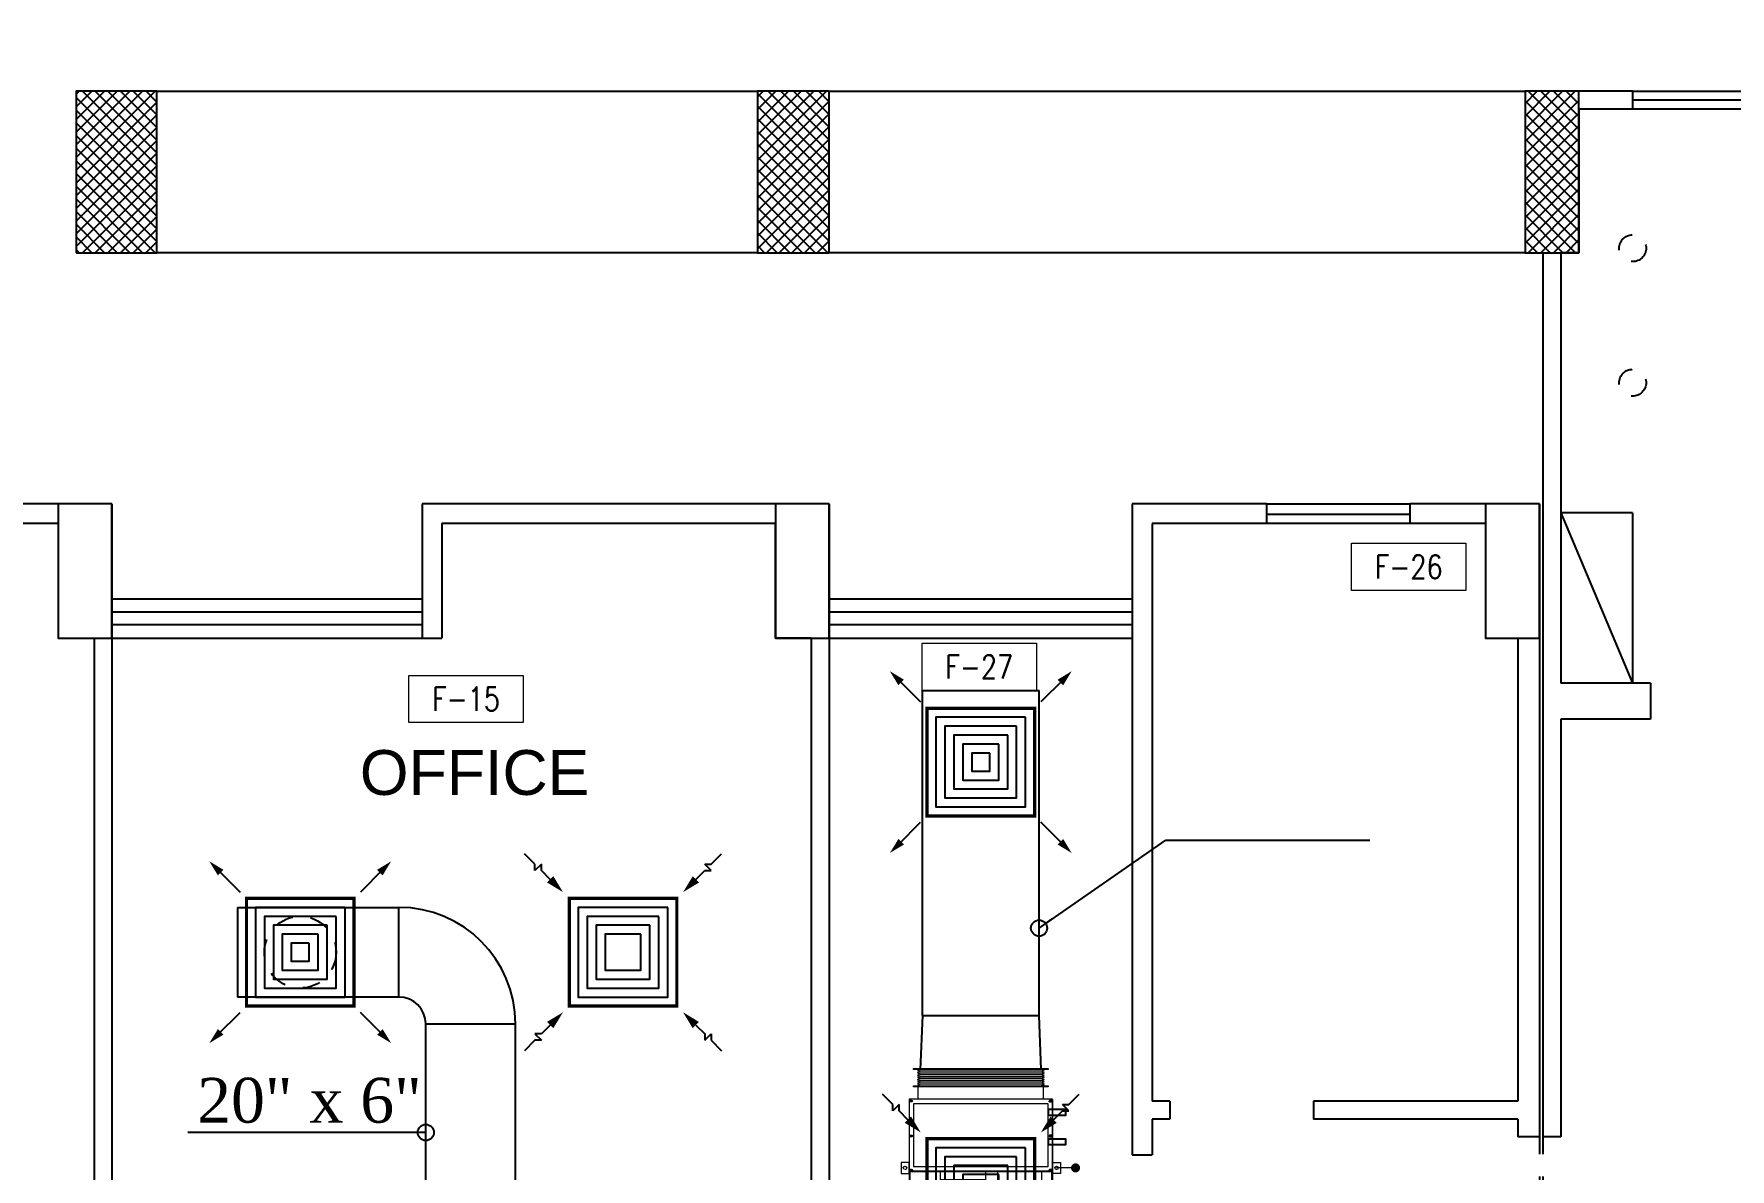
# Model space of a CAD drawing. Extents: x -432 to -365, y -145 to 173.
# Drawn here: x -391.1 to -381.64, y -81.21 to -74.88 of the extents above; entities that cross this region are included whole.
import ezdxf
from ezdxf.enums import TextEntityAlignment as Align

# ---------------------------------------------------------------- set-up
doc = ezdxf.new("R2010")
doc.units = 0
doc.header["$MEASUREMENT"] = 0
for name, pattern in [('DASHDOT', [1, 0.5, -0.25, 0, -0.25]), ('HIDDEN', [0.375, 0.25, -0.125]), ('HIDDEN-Z', [3, 2, -1])]:
    doc.linetypes.add(name, pattern=pattern)
for name, color, linetype in [('01_AC-EQUIP', 206, 'Continuous'), ('03_AC-S.DUCT', 5, 'Continuous'), ('12-AC-FL.CONN.', 2, 'Continuous'), ('COL', 2, 'Continuous'), ('COLHATCH', 5, 'Continuous'), ('column', 6, 'Continuous'), ('elev', 2, 'Continuous'), ('FASEL', 253, 'Continuous'), ('M-CH-WP-R', 40, 'HIDDEN-Z'), ('M-CH-WP-S', 142, 'Continuous'), ('M-DIFUSER', 195, 'Continuous'), ('M-DUCT-RA', 30, 'Continuous'), ('M-DUCT-SA', 5, 'Continuous'), ('WALL', 4, 'Continuous'), ('WIN', 5, 'Continuous'), ('ZONE TEXT', 73, 'Continuous')]:
    doc.layers.add(name, color=color, linetype=linetype)
doc.layers.add('A-SYMB-RMNU', color=4, linetype='Continuous', lineweight=9)
doc.layers.add('AC-TEXT', color=15, linetype='Continuous', lineweight=30)
doc.styles.add('AC', font='romans.shx', dxfattribs={"height": 0.2})
doc.styles.add('ARABY', font='sosa.shx')
doc.styles.add('ROMANS-TITLE', font='ROMANS.shx', dxfattribs={"width": 0.8})
doc.dimstyles.new('IHAB', dxfattribs={"dimscale": 0, "dimtxt": 0.15, "dimasz": 0.09, "dimexe": 0.18, "dimexo": 0.0625, "dimgap": 0, "dimtad": 0, "dimtih": 1, "dimtoh": 1, "dimzin": 0, "dimdsep": 46, "dimtxsty": 'ARABY', "dimcen": 0.03, "dimse1": 1, "dimse2": 1, "dimclrd": 36, "dimclrt": 42, "dimadec": 0, "dimazin": 0, "dimtfac": 1, "dimtmove": 1, "dimatfit": 3, "dimldrblk": 'ORIGIN', "dimfxl": 1, "dimtolj": 1, "dimtzin": 0, "dimarcsym": 0})

# ---------------------------------------------------------------- blocks, each defined once
blk = doc.blocks.new('*U254')
at = {"layer": 'M-DIFUSER', "ltscale": 5, "const_width": 18}
blk.add_lwpolyline([(-300, 300), (300, 300), (300, -300), (-300, -300)], close=True, dxfattribs=at)
at = {"layer": 'M-DIFUSER', "color": 21}
for points in [[(250, 250), (-250, 250), (-250, -250), (250, -250)], [(200, 200), (-200, 200), (-200, -200), (200, -200)], [(150, 150), (-150, 150), (-150, -150), (150, -150)], [(100, 100), (-100, 100), (-100, -100), (100, -100)]]:
    blk.add_lwpolyline(points, close=True, dxfattribs=at)
at = {"layer": 'M-DUCT-RA', "color": 30}
for p, q in [((-491, 491), (-548.9, 548.9)), ((-491, 455.4), (-491, 491)), ((-455.4, 491), (-491, 455.4)), ((-455.4, 455.4), (-455.4, 491)), ((455.4, 491), (491, 491)), ((491, 455.4), (455.4, 491)), ((491, 491), (548.9, 548.9)), ((-406.3, 406.3), (-455.4, 455.4)), ((406.3, 406.3), (455.4, 455.4)), ((455.4, 455.4), (491, 455.4)), ((-491, -455.4), (-455.4, -491)), ((-455.4, -455.4), (-491, -455.4)), ((-406.3, -406.3), (-455.4, -455.4)), ((406.3, -406.3), (455.4, -455.4)), ((455.4, -491), (491, -455.4)), ((455.4, -455.4), (455.4, -491)), ((491, -455.4), (491, -491)), ((-491, -491), (-548.9, -548.9)), ((-455.4, -491), (-491, -491)), ((491, -491), (548.9, -548.9))]:
    blk.add_line(p, q, dxfattribs=at)
for points in [[(-388.6, 424), (-423.7, 388.9), (-335, 335)], [(424, 388.6), (388.9, 423.7), (335, 335)], [(-424, -388.6), (-388.9, -423.7), (-335, -335)], [(388.6, -424), (423.7, -388.9), (335, -335)]]:
    blk.add_solid(points, dxfattribs=at)
blk = doc.blocks.new('*U251')
at = {"layer": 'M-DIFUSER', "ltscale": 5, "const_width": 18}
blk.add_lwpolyline([(-300, 300), (300, 300), (300, -300), (-300, -300)], close=True, dxfattribs=at)
at = {"layer": 'M-DIFUSER', "color": 21}
for points in [[(250, 250), (-250, 250), (-250, -250), (250, -250)], [(200, 200), (-200, 200), (-200, -200), (200, -200)], [(150, 150), (-150, 150), (-150, -150), (150, -150)], [(100, 100), (-100, 100), (-100, -100), (100, -100)], [(50, 50), (-50, 50), (-50, -50), (50, -50)]]:
    blk.add_lwpolyline(points, close=True, dxfattribs=at)
at = {"layer": 'M-DUCT-SA', "color": 5, "extrusion": (-5.07059e-20, -1.19855e-17, -1)}
blk.add_line((-461.1, 461.1), (-335.4, 335.4), dxfattribs=at)
at = {"layer": 'M-DUCT-SA', "color": 5, "extrusion": (-1.19855e-17, 5.07059e-20, -1)}
blk.add_line((461.1, 461.1), (335.4, 335.4), dxfattribs=at)
at = {"layer": 'M-DUCT-SA', "color": 5, "extrusion": (1.19855e-17, -5.07059e-20, -1)}
blk.add_line((-461.1, -461.1), (-335.4, -335.4), dxfattribs=at)
at = {"layer": 'M-DUCT-SA', "color": 5, "extrusion": (5.07059e-20, 1.19855e-17, -1)}
blk.add_line((461.1, -461.1), (335.4, -335.4), dxfattribs=at)
at = {"layer": 'M-DUCT-SA', "color": 5, "extrusion": (-5.07059e-20, -1.19855e-17, -1)}
blk.add_solid([(459.6, 428.4), (428.6, 459.4), (506.9, 506.9)], dxfattribs=at)
at = {"layer": 'M-DUCT-SA', "color": 5, "extrusion": (5.07059e-20, -1.19855e-17, -1)}
blk.add_solid([(-459.6, 428.4), (-428.7, 459.4), (-506.9, 506.9)], dxfattribs=at)
at = {"layer": 'M-DUCT-SA', "color": 5, "extrusion": (1.19855e-17, -5.07059e-20, -1)}
blk.add_solid([(428.4, -459.6), (459.4, -428.6), (506.9, -506.9)], dxfattribs=at)
at = {"layer": 'M-DUCT-SA', "color": 5, "extrusion": (-1.19855e-17, -5.07059e-20, -1)}
blk.add_solid([(-428.4, -459.6), (-459.4, -428.6), (-506.9, -506.9)], dxfattribs=at)
blk = doc.blocks.new('A$C7E27466D')
at = {"layer": '01_AC-EQUIP', "color": 2, "lineweight": 20}
for p, q in [((-75.32, 98.15), (-73.71, 98.66)), ((-75.32, 98.15), (-73.71, 97.64)), ((-75.32, 97.13), (-73.71, 97.64)), ((-75.32, 97.13), (-73.71, 96.62)), ((-75.32, 96.11), (-73.71, 96.62)), ((-75.32, 96.11), (-73.71, 95.6)), ((-75.32, 95.09), (-73.71, 95.6)), ((-75.32, 95.09), (-73.71, 94.58)), ((-6.29, 97.64), (-73.71, 97.64)), ((-6.29, 96.62), (-73.71, 96.62)), ((-6.29, 95.6), (-73.71, 95.6)), ((-4.68, 98.15), (-6.29, 98.66)), ((-4.68, 98.15), (-6.29, 97.64)), ((-4.68, 97.13), (-6.29, 97.64)), ((-4.68, 97.13), (-6.29, 96.62)), ((-4.68, 96.11), (-6.29, 96.62)), ((-4.68, 96.11), (-6.29, 95.6)), ((-4.68, 95.09), (-6.29, 95.6)), ((-4.68, 95.09), (-6.29, 94.58)), ((-75.32, 94.07), (-73.71, 94.58)), ((-75.32, 94.07), (-73.71, 93.56)), ((-75.32, 93.06), (-73.71, 93.56)), ((-75.32, 93.06), (-73.71, 92.55)), ((-75.32, 92.04), (-73.71, 92.55)), ((-75.32, 92.04), (-73.71, 91.53)), ((-75.32, 91.02), (-73.71, 91.53)), ((-75.32, 91.02), (-73.71, 90.51)), ((-75.32, 90), (-73.71, 90.51)), ((-75.32, 90), (-73.71, 89.49)), ((-6.29, 94.58), (-73.71, 94.58)), ((-6.29, 93.56), (-73.71, 93.56)), ((-6.29, 92.55), (-73.71, 92.55)), ((-6.29, 91.53), (-73.71, 91.53)), ((-6.29, 90.51), (-73.71, 90.51)), ((-4.68, 94.07), (-6.29, 94.58)), ((-4.68, 94.07), (-6.29, 93.56)), ((-4.68, 93.06), (-6.29, 93.56)), ((-4.68, 93.06), (-6.29, 92.55)), ((-4.68, 92.04), (-6.29, 92.55)), ((-4.68, 92.04), (-6.29, 91.53)), ((-4.68, 91.02), (-6.29, 91.53)), ((-4.68, 91.02), (-6.29, 90.51)), ((-4.68, 90), (-6.29, 90.51)), ((-4.68, 90), (-6.29, 89.49))]:
    blk.add_line(p, q, dxfattribs=at)
at = {"layer": '01_AC-EQUIP', "color": 1, "lineweight": 20}
for p, q in [((-75, 82), (-75, 88.99)), ((-5, 82), (-5, 88.99)), ((-77.81, 81.04), (-79.88, 81.04)), ((-78.89, 80.34), (-78.89, 81.67)), ((-2.19, 81.04), (-0.12, 81.04)), ((-1.11, 80.34), (-1.11, 81.67)), ((0, 82), (0, 0)), ((-77.81, 61.54), (-79.88, 61.54)), ((-78.89, 60.84), (-78.89, 62.17)), ((-2.19, 61.54), (-0.12, 61.54)), ((-1.11, 60.84), (-1.11, 62.17)), ((-77.81, 42.54), (-79.88, 42.54)), ((-78.89, 41.84), (-78.89, 43.17)), ((-62.71, 42), (-62.71, 37.03)), ((-37.29, 42), (-37.29, 37.03)), ((-30.6, 42), (-30.6, 9.05)), ((-6.17, 42), (-6.17, 9.05)), ((-2.19, 42.54), (-0.12, 42.54)), ((-1.11, 41.84), (-1.11, 43.17)), ((-37.29, 37.03), (-62.71, 37.03)), ((-6.17, 29.53), (-30.6, 29.53)), ((-58.35, 27.43), (-42.69, 27.43)), ((-58.35, 24.77), (-42.69, 24.77)), ((-58.35, 22.11), (-42.69, 22.11)), ((-58.35, 19.45), (-42.69, 19.45)), ((-30.6, 23.1), (-36.03, 23.1)), ((-30.6, 20.44), (-36.03, 20.44)), ((-30.6, 27), (-6.17, 27)), ((-30.6, 25), (-6.17, 25)), ((-30.6, 23), (-6.17, 23)), ((-30.6, 21.4), (-6.17, 21.4)), ((-30.6, 19.38), (-6.17, 19.38)), ((-58.35, 16.79), (-42.69, 16.79)), ((-52.66, 7.45), (-52.66, 14.49)), ((-50, 7.45), (-50, 14.49)), ((-30.6, 18.4), (-6.17, 18.4)), ((-30.6, 17.52), (-6.17, 17.52)), ((-30.6, 16.8), (-6.17, 16.8)), ((-30.6, 15.79), (-6.17, 15.79)), ((-30.6, 14.78), (-6.17, 14.78)), ((-30.6, 13.8), (-6.17, 13.8)), ((-30.6, 12.93), (-6.17, 12.93)), ((-30.6, 12.21), (-6.17, 12.21)), ((-30.6, 11.53), (-6.17, 11.53)), ((-30.6, 11.03), (-6.17, 11.03)), ((-30.6, 10.62), (-6.17, 10.62)), ((-30.6, 10.27), (-6.17, 10.27)), ((-30.6, 9.94), (-6.17, 9.94)), ((-30.6, 9.63), (-6.17, 9.63)), ((-53.99, 6.12), (-79.58, 6.12)), ((-53.99, 3.46), (-79.58, 3.46)), ((-53.99, 6.12), (-53.99, 3.46)), ((-52.66, 7.45), (-50, 7.45)), ((-30.6, 9.39), (-6.17, 9.39)), ((-30.6, 9.2), (-6.17, 9.2)), ((-30.6, 9.05), (-6.17, 9.05)), ((-30.6, 9.05), (-6.17, 9.05))]:
    blk.add_line(p, q, dxfattribs=at)
at = {"layer": '01_AC-EQUIP', "color": 4, "lineweight": 20}
blk.add_line((12.85, 43.76), (2.26, 43.76), dxfattribs=at)
at = {"layer": '01_AC-EQUIP', "color": 1, "linetype": 'DASHDOT', "lineweight": 20}
blk.add_line((-30.6, 16.8), (-6.17, 16.8), dxfattribs=at)
at = {"layer": '01_AC-EQUIP', "color": 2, "lineweight": 20}
for points in [[(-77.5, 98.66), (-77.5, 99.16), (-2.5, 99.16), (-2.5, 98.66)], [(-77.5, 88.99), (-77.5, 89.49), (-2.5, 89.49), (-2.5, 88.99)]]:
    blk.add_lwpolyline(points, close=True, dxfattribs=at)
at = {"layer": '01_AC-EQUIP', "color": 1, "lineweight": 20}
for points in [[(-80, 42), (0, 42), (0, 82), (-80, 82)], [(-77.5, 44.5), (-2.5, 44.5), (-2.5, 79.5), (-77.5, 79.5)], [(-84.4, 40.68), (-80, 40.68), (-80, 46.67), (-84.4, 46.67)], [(-80, 42), (-80, 0), (0, 0), (0, 42)], [(-79.58, 41.58), (-79.58, 0.42), (-0.42, 0.42), (-0.42, 41.58)], [(4.4, 40.68), (0, 40.68), (0, 46.67), (4.4, 46.67)], [(-38.56, 19.25), (-36.03, 19.25), (-36.03, 24.29), (-38.56, 24.29)], [(-84.4, 7.57), (-80, 7.57), (-80, 1.58), (-84.4, 1.58)]]:
    blk.add_lwpolyline(points, close=True, dxfattribs=at)
at = {"layer": '01_AC-EQUIP', "color": 4, "lineweight": 20, "const_width": 2.52}
blk.add_lwpolyline([(12.58, 44.99, 1), (13.12, 42.53, 1)], format="xyb", close=True, dxfattribs=at)
at = {"layer": '01_AC-EQUIP', "color": 1, "lineweight": 20}
blk.add_lwpolyline([(-58.78, 14.49), (-41.22, 14.49, 0.414214), (-38.56, 17.15), (-38.56, 26.39, 0.414214), (-41.22, 29.05), (-58.78, 29.05, 0.414214), (-61.44, 26.39), (-61.44, 17.15, 0.414214)], format="xyb", close=True, dxfattribs=at)
for centre in [(-82.26, 43.76), (2.26, 43.76)]:
    blk.add_circle(centre, 0.932, dxfattribs=at)
for radius in [1.33, 3.99]:
    blk.add_arc((-53.99, 7.45), radius, 270.00061, 0.00061, dxfattribs=at)
for centre, major_axis, start_param, end_param in [((-78.89, 81.04), (-0.827, 0), -1.570796, 4.712389), ((-78.89, 81.04), (-0.47, 0), 3.141593, 9.424778), ((-78.89, 61.54), (-0.827, 0), -1.570796, 4.712389), ((-78.89, 61.54), (-0.47, 0), 3.141593, 9.424778), ((-78.89, 42.54), (-0.827, 0), -1.570796, 4.712389), ((-78.89, 42.54), (-0.47, 0), 3.141593, 9.424778)]:
    blk.add_ellipse(centre, major_axis=major_axis, ratio=0.646018, start_param=start_param, end_param=end_param, dxfattribs=at)
at = {"layer": '01_AC-EQUIP', "color": 1, "lineweight": 20, "extrusion": (0, 0, -1)}
for centre, major_axis, start_param, end_param in [((-1.11, 81.04), (0.827, 0), -1.570796, 4.712389), ((-1.11, 81.04), (0.47, 0), 3.141593, 9.424778), ((-1.11, 61.54), (0.827, 0), -1.570796, 4.712389), ((-1.11, 61.54), (0.47, 0), 3.141593, 9.424778), ((-1.11, 42.54), (0.827, 0), -1.570796, 4.712389), ((-1.11, 42.54), (0.47, 0), 3.141593, 9.424778)]:
    blk.add_ellipse(centre, major_axis=major_axis, ratio=0.646018, start_param=start_param, end_param=end_param, dxfattribs=at)
at = {"layer": 'M-CH-WP-R', "color": 6, "linetype": 'ByBlock', "ltscale": 1.5}
blk.add_lwpolyline([(-2.5, 76.23), (-2.5, 73.23), (7.5, 73.23), (7.5, 76.23)], close=True, dxfattribs=at)
at = {"layer": 'M-CH-WP-S', "color": 5, "linetype": 'ByBlock', "ltscale": 1.5}
blk.add_lwpolyline([(-2.5, 59.73), (-2.5, 56.73), (7.5, 56.73), (7.5, 59.73)], close=True, dxfattribs=at)
blk = doc.blocks.new('A-ROOM')
at = {"layer": 'A-SYMB-RMNU'}
blk.add_lwpolyline([(-425, 175), (425, 175), (425, -175), (-425, -175)], close=True, dxfattribs=at)
at = {"layer": 'A-SYMB-RMNU', "style": 'ROMANS-TITLE', "width": 0.8}
blk.add_attdef('ROOM-NO', text='', height=175, dxfattribs=at).set_placement((0, 0), align=Align.MIDDLE)

msp = doc.modelspace()

# ---------------------------------------------------------------- hatches: boundary and pattern name
at = {"layer": 'COLHATCH', "linetype": 'Continuous'}
h = msp.add_hatch(dxfattribs=at)
h.set_pattern_fill('_USER', color=252, scale=0.05, angle=45, style=0, double=1, pattern_type=0)
h.set_pattern_definition([(45, (-202.924395, -252.77691), (-0.035355339, 0.035355339), []), (135, (-202.924395, -252.77691), (-0.035355339, -0.035355339), [])])
h.paths.add_polyline_path([(-382.4844, -75.1969), (-382.7844, -75.1969), (-382.7844, -76.0969), (-382.4844, -76.0969)])
h.paths.add_polyline_path([(-380.4844, -75.1969), (-381.2844, -75.1969), (-381.2844, -75.4969), (-380.4844, -75.4969)])
h.paths.add_polyline_path([(-378.5344, -77.1969), (-378.8344, -77.1969), (-378.8344, -77.7969), (-378.5344, -77.7969)])
h.paths.add_polyline_path([(-378.1344, -80.7769), (-378.9344, -80.7769), (-378.9344, -81.0769), (-378.1344, -81.0769)])
h.paths.add_polyline_path([(-380.6844, -80.7769), (-381.4844, -80.7769), (-381.4844, -81.0769), (-380.6844, -81.0769)])
h.paths.add_polyline_path([(-380.5844, -85.8269), (-381.4844, -85.8269), (-381.4844, -86.1269), (-380.5844, -86.1269)])
h.paths.add_polyline_path([(-378.1344, -85.7769), (-378.9344, -85.7769), (-378.9344, -86.0769), (-378.1344, -86.0769)])
h.paths.add_polyline_path([(-380.3919, -92.0469), (-381.4919, -92.0469), (-381.4919, -92.3469), (-380.6389, -92.3469, -0.011587), (-380.6548, -93.0326), (-380.4051, -93.0435, 0.01656)])
h.paths.add_polyline_path([(-380.5864, -94.7769), (-380.8398, -94.7769, -0.040808), (-381.4283, -97.1158), (-381.1918, -97.1969, 0.04151)])
h.paths.add_polyline_path([(-382.4844, -94.1769), (-382.7844, -94.1769), (-382.7844, -95.0769), (-382.4844, -95.0769)])
h.paths.add_polyline_path([(-386.6144, -94.1769), (-387.0144, -94.1769), (-387.0144, -95.0769), (-386.6144, -95.0769)])
h.paths.add_polyline_path([(-390.4144, -94.1769), (-390.8644, -94.1769), (-390.8644, -95.0769), (-390.4144, -95.0769)])
h.paths.add_polyline_path([(-390.6644, -95.9969), (-390.9644, -95.9969), (-390.9644, -96.8969), (-390.6644, -96.8969)])
h.paths.add_polyline_path([(-398.6644, -94.1769), (-398.9644, -94.1769), (-398.9644, -95.0769), (-398.6644, -95.0769)])
h.paths.add_polyline_path([(-398.6644, -95.9969), (-398.9644, -95.9969), (-398.9644, -96.8969), (-398.6644, -96.8969)])
h.paths.add_polyline_path([(-406.6644, -94.1769), (-406.9644, -94.1769), (-406.9644, -95.0769), (-406.6644, -95.0769)])
h.paths.add_polyline_path([(-406.6644, -95.9969), (-406.9644, -95.9969), (-406.9644, -96.8969), (-406.6644, -96.8969)])
h.paths.add_polyline_path([(-414.7644, -94.1769), (-415.2144, -94.1769), (-415.2144, -95.0769), (-414.7639, -95.0769)])
h.paths.add_polyline_path([(-414.6644, -95.9969), (-414.9644, -95.9969), (-414.9644, -96.8969), (-414.6644, -96.8969)])
h.paths.add_polyline_path([(-418.6144, -94.1769), (-419.0144, -94.1769), (-419.0144, -95.0769), (-418.6144, -95.0769)])
h.paths.add_polyline_path([(-422.8444, -94.1769), (-423.1444, -94.1769), (-423.1444, -95.0769), (-422.8444, -95.0769)])
h.paths.add_polyline_path([(-424.1369, -92.0469), (-425.2369, -92.0469, 0.01656), (-425.2237, -93.0435), (-424.974, -93.0326, -0.011587), (-424.9898, -92.3469), (-424.1369, -92.3469)])
h.paths.add_polyline_path([(-424.789, -94.7769), (-425.0424, -94.7769, 0.04151), (-424.437, -97.1969), (-424.2005, -97.1158, -0.040808)])
h.paths.add_polyline_path([(-424.1444, -85.8269), (-425.0444, -85.8269), (-425.0444, -86.1269), (-424.1444, -86.1269)])
h.paths.add_polyline_path([(-426.6944, -85.7769), (-427.4944, -85.7769), (-427.4944, -86.0769), (-426.6944, -86.0769)])
h.paths.add_polyline_path([(-426.6944, -80.7769), (-427.4944, -80.7769), (-427.4944, -81.0769), (-426.6944, -81.0769)])
h.paths.add_polyline_path([(-424.1444, -80.7769), (-424.9444, -80.7769), (-424.9444, -81.0769), (-424.1444, -81.0769)])
h.paths.add_polyline_path([(-426.7944, -77.1969), (-427.0944, -77.1969), (-427.0944, -77.7969), (-426.7944, -77.7969)])
h.paths.add_polyline_path([(-424.3444, -75.1969), (-425.1444, -75.1969), (-425.1444, -75.4969), (-424.3444, -75.4969)])
h.paths.add_polyline_path([(-422.8444, -75.1969), (-423.1444, -75.1969), (-423.1444, -76.0969), (-422.8444, -76.0969)])
h.paths.add_polyline_path([(-418.5644, -75.1969), (-418.9644, -75.1969), (-418.9644, -76.0969), (-418.5644, -76.0969)])
h.paths.add_polyline_path([(-414.7644, -75.1969), (-415.2144, -75.1969), (-415.2144, -76.0969), (-414.7644, -76.0969)])
h.paths.add_polyline_path([(-405.4144, -72.9969), (-405.7144, -72.9969), (-405.7144, -73.5969), (-405.4144, -73.5969)])
h.paths.add_polyline_path([(-405.4144, -75.4969), (-400.3144, -75.4969), (-400.3144, -76.9469), (-400.0144, -76.9469), (-400.0144, -75.1969), (-405.7144, -75.1969), (-405.7144, -76.9469), (-405.4144, -76.9469)])
h.paths.add_polyline_path([(-398.6644, -72.9969), (-398.9644, -72.9969), (-398.9644, -73.5969), (-398.6644, -73.5969)])
h.paths.add_polyline_path([(-398.6644, -76.3469), (-398.9644, -76.3469), (-398.9644, -76.9469), (-398.6644, -76.9469)])
h.paths.add_polyline_path([(-390.4144, -75.1969), (-390.8644, -75.1969), (-390.8644, -76.0969), (-390.4144, -76.0969)])
h = msp.add_hatch(dxfattribs=at)
h.set_pattern_fill('_USER', color=252, scale=0.05, angle=45, style=0, double=1, pattern_type=0)
h.set_pattern_definition([(45, (-202.924395, -132.77691), (-0.035355339, 0.035355339), []), (135, (-202.924395, -132.77691), (-0.035355339, -0.035355339), [])])
h.paths.add_polyline_path([(-386.6644, -75.1969), (-387.0644, -75.1969), (-387.0644, -76.0969), (-386.6644, -76.0969)])

# ---------------------------------------------------------------- linework, layer by layer
at = {"layer": '03_AC-S.DUCT', "linetype": 'Continuous'}
for p, q in [((-386.1444, -80.3503), (-386.1444, -78.5369)), ((-386.1444, -78.5369), (-385.4944, -78.5369)), ((-385.4944, -80.3503), (-385.4944, -78.5369)), ((-389.9644, -79.7469), (-389.9644, -80.2469)), ((-389.9644, -79.7469), (-389.0644, -79.7469)), ((-389.0644, -80.2469), (-389.0644, -79.7469)), ((-389.0644, -80.2469), (-389.9644, -80.2469)), ((-388.9144, -81.3577), (-388.9144, -80.3969)), ((-388.9144, -80.3969), (-388.4144, -80.3969)), ((-388.4144, -82.5553), (-388.4144, -80.3969)), ((-386.1444, -80.3503), (-386.1565, -80.6503)), ((-386.1444, -80.3503), (-385.4944, -80.3503)), ((-385.4823, -80.6503), (-385.4944, -80.3503))]:
    msp.add_line(p, q, dxfattribs=at)
for radius in [0.65, 0.15]:
    msp.add_arc((-389.0644, -80.3969), radius, 0, 90, dxfattribs=at)
at = {"layer": '12-AC-FL.CONN.', "linetype": 'HIDDEN', "ltscale": 0.5}
for centre in [(-382.1844, -76.0719), (-382.1844, -76.8219)]:
    msp.add_circle(centre, 0.075, dxfattribs=at)
at = {"layer": '12-AC-FL.CONN.', "linetype": 'HIDDEN', "ltscale": 0.25}
msp.add_circle((-389.6144, -79.9969), 0.2, dxfattribs=at)
at = {"layer": 'COL', "linetype": 'Continuous'}
for points in [[(-390.6644, -77.4969), (-390.9644, -77.4969), (-390.9644, -78.2469), (-390.6644, -78.2469)], [(-386.6644, -77.4969), (-386.9644, -77.4969), (-386.9644, -78.2469), (-386.6644, -78.2469)], [(-382.7044, -77.4969), (-383.0044, -77.4969), (-383.0044, -78.2469), (-382.7044, -78.2469)]]:
    msp.add_lwpolyline(points, close=True, dxfattribs=at)
at = {"layer": 'column', "color": 252}
for points in [[(-390.8644, -76.0969), (-390.4144, -76.0969), (-390.4144, -75.1969), (-390.8644, -75.1969)], [(-386.6644, -75.1969), (-387.0644, -75.1969), (-387.0644, -76.0969), (-386.6644, -76.0969)], [(-387.0644, -76.0969), (-386.6644, -76.0969), (-386.6644, -75.1969), (-387.0644, -75.1969)], [(-382.7844, -76.0969), (-382.4844, -76.0969), (-382.4844, -75.1969), (-382.7844, -75.1969)]]:
    msp.add_lwpolyline(points, close=True, dxfattribs=at)
at = {"layer": 'elev', "color": 252, "linetype": 'Continuous'}
for p, q in [((-390.4144, -75.1969), (-387.0644, -75.1969)), ((-386.6644, -75.1969), (-382.7844, -75.1969)), ((-387.0644, -76.0969), (-390.4144, -76.0969)), ((-382.7844, -76.0969), (-386.6644, -76.0969))]:
    msp.add_line(p, q, dxfattribs=at)
at = {"layer": 'elev', "color": 252}
for p, q in [((-382.1844, -77.5469), (-382.5844, -77.5469)), ((-382.5844, -77.5469), (-382.1844, -78.4969)), ((-382.1844, -77.5469), (-382.1844, -78.4969))]:
    msp.add_line(p, q, dxfattribs=at)
at = {"layer": 'FASEL', "linetype": 'HIDDEN'}
for points in [[(-382.7044, -77.4969), (-382.7044, -92.7769), (-383.0044, -92.7769), (-383.0044, -92.2469), (-386.6644, -92.2469), (-386.6644, -92.7769), (-386.9644, -92.7769), (-386.9644, -92.2469), (-390.6644, -92.2469), (-390.6644, -92.7769), (-390.9644, -92.7769), (-390.9644, -92.2469), (-394.6644, -92.2469)], [(-382.6844, -77.4969), (-382.6844, -92.7969), (-383.0244, -92.7969), (-383.0244, -92.2669), (-386.6444, -92.2669), (-386.6444, -92.7969), (-386.9844, -92.7969), (-386.9844, -92.2669), (-390.6444, -92.2669), (-390.6444, -92.7969), (-390.9844, -92.7969), (-390.9844, -92.2669), (-394.6444, -92.2669)]]:
    msp.add_lwpolyline(points, dxfattribs=at)
at = {"layer": 'WALL', "color": 252, "linetype": 'Continuous'}
for p, q in [((-390.8644, -75.1969), (-390.8644, -76.0969)), ((-390.4144, -75.1969), (-390.8644, -75.1969)), ((-390.4144, -76.0969), (-390.4144, -75.1969)), ((-382.7844, -75.1969), (-382.7844, -76.0969)), ((-382.1844, -75.1969), (-382.7844, -75.1969)), ((-382.1844, -75.1969), (-382.1844, -75.2969)), ((-382.1844, -75.2969), (-382.4844, -75.2969)), ((-382.4844, -75.2969), (-382.4844, -76.0969)), ((-390.8644, -76.0969), (-390.4144, -76.0969)), ((-382.7844, -76.0969), (-382.6844, -76.0969)), ((-382.6844, -76.0969), (-382.6844, -81.0269)), ((-382.5844, -76.0969), (-382.5844, -78.4969)), ((-382.4844, -76.0969), (-382.5844, -76.0969)), ((-390.6644, -77.4969), (-392.9344, -77.4969)), ((-390.6644, -77.4969), (-390.6644, -84.2469)), ((-388.9344, -77.4969), (-388.9344, -78.2469)), ((-386.6644, -77.4969), (-388.9344, -77.4969)), ((-386.6644, -77.4969), (-386.6644, -82.0269)), ((-384.9744, -77.4969), (-384.9744, -81.1269)), ((-384.2244, -77.4969), (-384.9744, -77.4969)), ((-384.2244, -77.6069), (-384.2244, -77.4969)), ((-382.7044, -77.4969), (-383.4244, -77.4969)), ((-383.4244, -77.6069), (-383.4244, -77.4969)), ((-382.7044, -77.4969), (-382.7044, -81.0269)), ((-390.9644, -77.6069), (-392.8244, -77.6069)), ((-390.9644, -77.6069), (-390.9644, -78.2469)), ((-388.8244, -77.6069), (-388.8244, -78.2469)), ((-386.9644, -77.6069), (-388.8244, -77.6069)), ((-386.9644, -78.2469), (-386.9644, -77.6069)), ((-384.8644, -77.6069), (-384.8644, -80.8269)), ((-384.2244, -77.6069), (-384.8644, -77.6069)), ((-383.0044, -77.6069), (-383.4244, -77.6069)), ((-383.0044, -77.6069), (-383.0044, -78.2469)), ((-390.9644, -78.2469), (-390.7644, -78.2469)), ((-390.7644, -78.2469), (-390.7644, -83.4969)), ((-388.9344, -78.2469), (-388.8244, -78.2469)), ((-386.7644, -78.2469), (-386.9644, -78.2469)), ((-386.7644, -78.2469), (-386.7644, -83.9469)), ((-383.0044, -78.2469), (-382.8244, -78.2469)), ((-382.8244, -78.2469), (-382.8244, -80.8269)), ((-382.7044, -78.2469), (-382.7044, -81.0269)), ((-382.0844, -78.4969), (-382.5844, -78.4969)), ((-382.0844, -78.4969), (-382.0844, -78.6969)), ((-382.5844, -78.6969), (-382.5844, -81.0269)), ((-382.0844, -78.6969), (-382.5844, -78.6969)), ((-384.7644, -80.8269), (-384.8644, -80.8269)), ((-384.7644, -80.8269), (-384.7644, -80.9269)), ((-382.8244, -80.8269), (-383.9644, -80.8269)), ((-383.9644, -80.8269), (-383.9644, -80.9269)), ((-384.8644, -80.9269), (-384.8644, -81.1269)), ((-384.7644, -80.9269), (-384.8644, -80.9269)), ((-382.8244, -80.9269), (-383.9644, -80.9269)), ((-382.8244, -80.9269), (-382.8244, -81.0269)), ((-382.7044, -81.0269), (-382.8244, -81.0269)), ((-382.5844, -81.0269), (-382.6844, -81.0269)), ((-384.9744, -81.1269), (-384.8644, -81.1269))]:
    msp.add_line(p, q, dxfattribs=at)
msp.add_lwpolyline([(-386.6644, -75.1969), (-387.0644, -75.1969), (-387.0644, -76.0969), (-386.6644, -76.0969)], close=True, dxfattribs=at)
at = {"layer": 'WIN', "color": 252}
for p, q in [((-382.1844, -75.1969), (-381.3844, -75.1969)), ((-381.3844, -75.2469), (-382.1844, -75.2469)), ((-381.3844, -75.2969), (-382.1844, -75.2969)), ((-384.2244, -77.4969), (-383.4244, -77.4969)), ((-383.4244, -77.5569), (-384.2244, -77.5569)), ((-383.4244, -77.6069), (-384.2244, -77.6069)), ((-390.6644, -78.0269), (-388.9344, -78.0269)), ((-386.6644, -78.0269), (-384.9744, -78.0269)), ((-388.9344, -78.1019), (-390.6644, -78.1019)), ((-384.9744, -78.1019), (-386.6644, -78.1019)), ((-388.9344, -78.1719), (-390.6644, -78.1719)), ((-384.9744, -78.1719), (-386.6644, -78.1719)), ((-390.6644, -78.2469), (-388.9344, -78.2469)), ((-386.6644, -78.2469), (-384.9744, -78.2469))]:
    msp.add_line(p, q, dxfattribs=at)

# ---------------------------------------------------------------- block references
at = {"layer": '01_AC-EQUIP', "xscale": 0.009999999999990905, "yscale": 0.009999999999990905, "zscale": 0.01}
msp.add_blockref('A$C7E27466D', (-385.4194, -81.6369), dxfattribs=at)
at = {"layer": 'A-SYMB-RMNU', "xscale": 0.0007500000000391083, "yscale": 0.0007500000000106866, "zscale": 0.00075}
for p, values in [((-383.4329, -77.8484), {'ROOM-NO': 'F-26'}), ((-385.828, -78.4057), {'ROOM-NO': 'F-27'}), ((-388.6896, -78.5847), {'ROOM-NO': 'F-15'})]:
    msp.add_blockref('A-ROOM', p, dxfattribs=at).add_auto_attribs(values)
at = {"layer": 'M-DIFUSER', "color": 21, "xscale": 0.0009999999999763531, "yscale": 0.001000000000004775, "zscale": 0.001}
for name, p in [('*U251', (-385.8194, -78.9369)), ('*U254', (-387.8144, -79.9969)), ('*U251', (-389.6144, -79.9969)), ('*U254', (-385.8194, -81.3369))]:
    msp.add_blockref(name, p, dxfattribs=at)

# ---------------------------------------------------------------- texts
at = {"layer": 'AC-TEXT', "color": 34, "linetype": 'Continuous', "insert": (-390.1891, -80.9511), "char_height": 0.25, "width": 3.951459, "attachment_point": 7, "style": 'AC'}
msp.add_mtext('\\A1;{\\fTimes New Roman|b0|i0|c0|p18;\\C256;20" x 6"}', dxfattribs=at)
at = {"layer": 'ZONE TEXT', "linetype": 'Continuous', "insert": (-389.2821, -78.87), "char_height": 0.25, "width": 3.292883, "attachment_point": 1, "style": 'AC'}
msp.add_mtext('{\\fArial|b0|i0|c0|p34;OFFICE}', dxfattribs=at)

# ---------------------------------------------------------------- leaders
at = {"layer": '03_AC-S.DUCT', "linetype": 'Continuous'}
msp.add_leader([(-385.4944, -79.8626), (-384.7878, -79.3726), (-383.6505, -79.3726)], dimstyle='IHAB', override={"dimscale": 1, "dimclrd": 34, "dimfxl": 0}, dxfattribs=at)
at = {"layer": 'AC-TEXT', "color": 34, "linetype": 'Continuous'}
msp.add_leader([(-388.9144, -81.0019), (-390.2421, -81.0019)], dimstyle='IHAB', override={"dimscale": 1}, dxfattribs=at)

doc.saveas('drawing.dxf')
